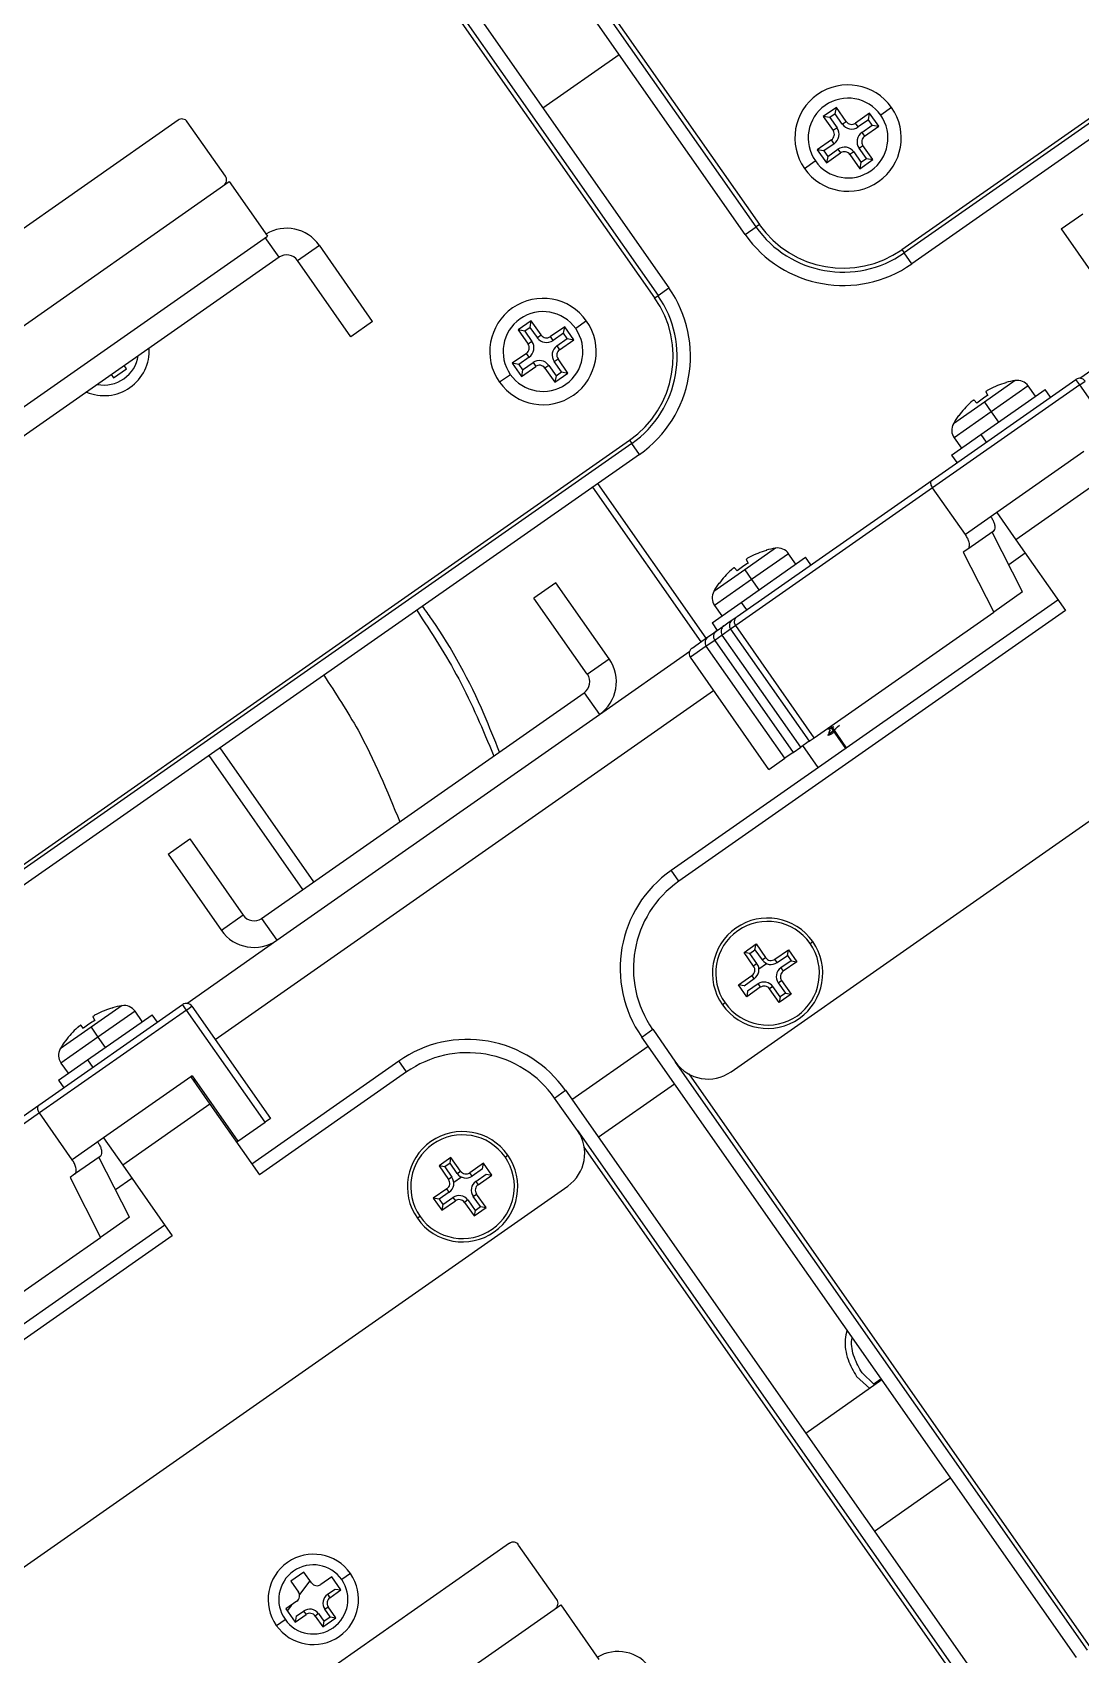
# Model space of a CAD drawing. Header units: millimetres. Extents: x 152904052 to 153933663, y 538271515 to 539240469.
# Drawn here: x 153353227.5 to 153353306.3, y 538947002.5 to 538947124.5 of the extents above; entities that cross this region are included whole.
import ezdxf

# ---------------------------------------------------------------- set-up
doc = ezdxf.new("R2010")
doc.units = ezdxf.units.MM
doc.layers.add('POWR', color=5, linetype='Continuous')

msp = doc.modelspace()

# ---------------------------------------------------------------- linework, layer by layer
at = {"layer": 'POWR', "color": 7}
for p, q in [((153353281.12, 538947109.35), (153353248.43, 538947156.04)), ((153353281.94, 538947109.92), (153353250.97, 538947154.16)), ((153353251.96, 538947153.26), (153353282.19, 538947110.1)), ((153353242.69, 538947152.03), (153353275.39, 538947105.34)), ((153353243.59, 538947149), (153353274.57, 538947104.76)), ((153353274.32, 538947104.59), (153353244.1, 538947147.75)), ((153353292.91, 538947108.21), (153353339.6, 538947140.9)), ((153353339.77, 538947140.65), (153353293.08, 538947107.96)), ((153353340.35, 538947139.83), (153353293.65, 538947107.14)), ((153353271.66, 538947122.87), (153353265.92, 538947118.85)), ((153353287.98, 538947118.91), (153353286.99, 538947118.22)), ((153353287.89, 538947118.42), (153353287.48, 538947118.14)), ((153353287.89, 538947118.42), (153353287.98, 538947118.91)), ((153353288.43, 538947117.65), (153353287.89, 538947118.42)), ((153353288.72, 538947117.85), (153353287.98, 538947118.91)), ((153353290.48, 538947118.47), (153353289.42, 538947117.72)), ((153353290.4, 538947117.98), (153353290.48, 538947118.47)), ((153353291.17, 538947117.49), (153353290.48, 538947118.47)), ((153353292.14, 538947118.9), (153353291.32, 538947118.32)), ((153353238.48, 538947117.95), (153353214.72, 538947101.31)), ((153353242.04, 538947113.73), (153353239.17, 538947117.82)), ((153353287.48, 538947118.14), (153353286.99, 538947118.22)), ((153353286.99, 538947118.22), (153353287.74, 538947117.16)), ((153353287.48, 538947118.14), (153353288.03, 538947117.36)), ((153353288.03, 538947117.36), (153353287.74, 538947117.16)), ((153353288.43, 538947117.65), (153353288.72, 538947117.85)), ((153353289.62, 538947117.44), (153353289.42, 538947117.72)), ((153353290.4, 538947117.98), (153353289.62, 538947117.44)), ((153353289.9, 538947117.03), (153353290.68, 538947117.57)), ((153353290.11, 538947116.74), (153353291.17, 538947117.49)), ((153353290.68, 538947117.57), (153353290.4, 538947117.98)), ((153353290.68, 538947117.57), (153353291.17, 538947117.49)), ((153353287.62, 538947116.46), (153353286.55, 538947115.72)), ((153353287.82, 538947116.17), (153353287.04, 538947115.63)), ((153353287.82, 538947116.17), (153353287.62, 538947116.46)), ((153353289.7, 538947115.84), (153353289.98, 538947116.04)), ((153353289.9, 538947117.03), (153353290.11, 538947116.74)), ((153353290.73, 538947114.98), (153353289.98, 538947116.04)), ((153353285.58, 538947114.31), (153353286.4, 538947114.88)), ((153353286.55, 538947115.72), (153353287.24, 538947114.73)), ((153353287.04, 538947115.63), (153353286.55, 538947115.72)), ((153353287.04, 538947115.63), (153353287.33, 538947115.22)), ((153353287.24, 538947114.73), (153353288.3, 538947115.48)), ((153353287.33, 538947115.22), (153353287.24, 538947114.73)), ((153353287.33, 538947115.22), (153353288.1, 538947115.77)), ((153353288.1, 538947115.77), (153353288.3, 538947115.48)), ((153353289.29, 538947115.56), (153353289, 538947115.36)), ((153353289, 538947115.36), (153353289.75, 538947114.29)), ((153353289.29, 538947115.56), (153353289.83, 538947114.78)), ((153353290.24, 538947115.07), (153353289.7, 538947115.84)), ((153353289.75, 538947114.29), (153353290.73, 538947114.98)), ((153353289.83, 538947114.78), (153353289.75, 538947114.29)), ((153353289.83, 538947114.78), (153353290.24, 538947115.07)), ((153353290.24, 538947115.07), (153353290.73, 538947114.98)), ((153353217.75, 538947096.11), (153353242.33, 538947113.32)), ((153353242.33, 538947113.32), (153353245.2, 538947109.22)), ((153353281.12, 538947109.35), (153353281.94, 538947109.92)), ((153353282.19, 538947110.1), (153353281.94, 538947109.92)), ((153353304.89, 538947109.76), (153353306.52, 538947110.9)), ((153353220.62, 538947092.02), (153353245.2, 538947109.22)), ((153353246.07, 538947107.63), (153353245.03, 538947109.11)), ((153353304.89, 538947109.76), (153353308.9, 538947104.02)), ((153353246.07, 538947107.63), (153353221.82, 538947090.66)), ((153353247.46, 538947107.39), (153353249.1, 538947108.53)), ((153353251.47, 538947101.65), (153353247.46, 538947107.39)), ((153353253.11, 538947102.8), (153353249.1, 538947108.53)), ((153353292.91, 538947108.21), (153353293.08, 538947107.96)), ((153353293.65, 538947107.14), (153353293.08, 538947107.96)), ((153353274.57, 538947104.76), (153353275.39, 538947105.34)), ((153353274.32, 538947104.59), (153353274.57, 538947104.76)), ((153353253.11, 538947102.8), (153353251.47, 538947101.65)), ((153353265.04, 538947102.85), (153353264.06, 538947102.16)), ((153353264.95, 538947102.36), (153353265.04, 538947102.85)), ((153353265.79, 538947101.79), (153353265.04, 538947102.85)), ((153353269.2, 538947102.84), (153353268.38, 538947102.26)), ((153353306.3, 538947098.53), (153353313.08, 538947103.28)), ((153353264.55, 538947102.08), (153353264.06, 538947102.16)), ((153353264.06, 538947102.16), (153353264.8, 538947101.1)), ((153353264.95, 538947102.36), (153353264.55, 538947102.08)), ((153353264.55, 538947102.08), (153353265.09, 538947101.3)), ((153353265.09, 538947101.3), (153353264.8, 538947101.1)), ((153353265.5, 538947101.59), (153353264.95, 538947102.36)), ((153353265.5, 538947101.59), (153353265.79, 538947101.79)), ((153353267.55, 538947102.41), (153353266.48, 538947101.66)), ((153353266.68, 538947101.38), (153353266.48, 538947101.66)), ((153353267.46, 538947101.92), (153353266.68, 538947101.38)), ((153353266.97, 538947100.97), (153353267.75, 538947101.51)), ((153353267.17, 538947100.68), (153353268.23, 538947101.43)), ((153353267.46, 538947101.92), (153353267.55, 538947102.41)), ((153353267.75, 538947101.51), (153353267.46, 538947101.92)), ((153353268.23, 538947101.43), (153353267.55, 538947102.41)), ((153353267.75, 538947101.51), (153353268.23, 538947101.43)), ((153353264.68, 538947100.4), (153353263.61, 538947099.66)), ((153353264.88, 538947100.11), (153353264.1, 538947099.57)), ((153353264.88, 538947100.11), (153353264.68, 538947100.4)), ((153353266.97, 538947100.97), (153353267.17, 538947100.68)), ((153353233.45, 538947098.8), (153353233.62, 538947098.55)), ((153353233.62, 538947098.55), (153353234.61, 538947099.24)), ((153353234.61, 538947099.24), (153353234.43, 538947099.49)), ((153353262.65, 538947098.25), (153353263.47, 538947098.82)), ((153353263.61, 538947099.66), (153353264.3, 538947098.67)), ((153353264.1, 538947099.57), (153353263.61, 538947099.66)), ((153353264.1, 538947099.57), (153353264.39, 538947099.16)), ((153353264.3, 538947098.67), (153353265.37, 538947099.42)), ((153353264.39, 538947099.16), (153353264.3, 538947098.67)), ((153353264.39, 538947099.16), (153353265.17, 538947099.71)), ((153353265.17, 538947099.71), (153353265.37, 538947099.42)), ((153353266.35, 538947099.5), (153353266.06, 538947099.3)), ((153353266.06, 538947099.3), (153353266.81, 538947098.23)), ((153353266.35, 538947099.5), (153353266.9, 538947098.72)), ((153353266.76, 538947099.78), (153353267.05, 538947099.98)), ((153353267.3, 538947099.01), (153353266.76, 538947099.78)), ((153353266.81, 538947098.23), (153353267.79, 538947098.92)), ((153353266.9, 538947098.72), (153353267.3, 538947099.01)), ((153353267.79, 538947098.92), (153353267.05, 538947099.98)), ((153353267.3, 538947099.01), (153353267.79, 538947098.92)), ((153353266.9, 538947098.72), (153353266.81, 538947098.23)), ((153353295.18, 538947090.87), (153353305.99, 538947098.44)), ((153353306.28, 538947098.03), (153353295.22, 538947090.29)), ((153353298.84, 538947094.29), (153353303.69, 538947097.69)), ((153353301.43, 538947098.36), (153353299.11, 538947096.74)), ((153353302.41, 538947097.95), (153353299.63, 538947096)), ((153353300.72, 538947098.21), (153353300.73, 538947098.19)), ((153353302.95, 538947097.17), (153353302.41, 538947097.95)), ((153353304.09, 538947097.11), (153353303.69, 538947097.69)), ((153353306.28, 538947098.03), (153353305.99, 538947098.44)), ((153353306.28, 538947098.03), (153353306.69, 538947098.32)), ((153353312.19, 538947089.6), (153353306.28, 538947098.03)), ((153353299.11, 538947096.74), (153353296.79, 538947095.11)), ((153353298.54, 538947096.65), (153353298.34, 538947096.89)), ((153353299.11, 538947096.74), (153353299.63, 538947096)), ((153353299.23, 538947097.52), (153353299.38, 538947097.24)), ((153353299.63, 538947096), (153353296.84, 538947094.05)), ((153353297.19, 538947095.7), (153353297.17, 538947095.72)), ((153353299.63, 538947096), (153353300.17, 538947095.22)), ((153353296.65, 538947092.75), (153353298.84, 538947094.29)), ((153353296.84, 538947094.05), (153353297.38, 538947093.27)), ((153353298.84, 538947094.29), (153353299.24, 538947093.72)), ((153353225.74, 538947061.17), (153353272.43, 538947093.87)), ((153353272.6, 538947093.62), (153353225.91, 538947060.93)), ((153353273.18, 538947092.8), (153353226.48, 538947060.11)), ((153353272.43, 538947093.87), (153353272.6, 538947093.62)), ((153353273.18, 538947092.8), (153353272.6, 538947093.62)), ((153353296.65, 538947092.75), (153353297.05, 538947092.18)), ((153353306.6, 538947093.01), (153353300.05, 538947088.42)), ((153353269.64, 538947090.33), (153353277.79, 538947078.7)), ((153353278.2, 538947078.98), (153353270.05, 538947090.61)), ((153353295.22, 538947090.29), (153353280.41, 538947079.92)), ((153353280.53, 538947080.61), (153353295.18, 538947090.87)), ((153353297.69, 538947086.77), (153353295.22, 538947090.29)), ((153353308.03, 538947090.96), (153353301.48, 538947086.37)), ((153353300.05, 538947088.42), (153353297.69, 538947086.77)), ((153353300.05, 538947088.42), (153353301.48, 538947086.37)), ((153353299.78, 538947087.01), (153353297.87, 538947085.67)), ((153353301.99, 538947082.46), (153353299.7, 538947086.96)), ((153353283.41, 538947085.74), (153353281.09, 538947084.12)), ((153353282.7, 538947085.59), (153353282.71, 538947085.57)), ((153353297.87, 538947085.67), (153353297.53, 538947085.44)), ((153353297.53, 538947085.44), (153353299.82, 538947080.94)), ((153353300.94, 538947084.53), (153353302.17, 538947085.39)), ((153353301.48, 538947086.37), (153353305.21, 538947081.05)), ((153353280.06, 538947046.35), (153353334.95, 538947084.78)), ((153353280.52, 538947084.03), (153353280.31, 538947084.27)), ((153353280.82, 538947081.67), (153353285.67, 538947085.07)), ((153353281.2, 538947084.9), (153353281.36, 538947084.62)), ((153353284.39, 538947085.33), (153353281.6, 538947083.38)), ((153353284.93, 538947084.55), (153353284.39, 538947085.33)), ((153353286.07, 538947084.5), (153353285.67, 538947085.07)), ((153353266.88, 538947083.14), (153353265.24, 538947081.99)), ((153353270.89, 538947077.41), (153353266.88, 538947083.14)), ((153353281.09, 538947084.12), (153353278.76, 538947082.49)), ((153353281.6, 538947083.38), (153353278.82, 538947081.43)), ((153353279.17, 538947083.09), (153353279.15, 538947083.1)), ((153353281.09, 538947084.12), (153353281.6, 538947083.38)), ((153353281.6, 538947083.38), (153353282.15, 538947082.6)), ((153353269.25, 538947076.26), (153353265.24, 538947081.99)), ((153353275.56, 538947061.51), (153353304.64, 538947081.87)), ((153353301.99, 538947082.46), (153353299.82, 538947080.94)), ((153353305.21, 538947081.05), (153353276.13, 538947060.69)), ((153353278.63, 538947080.14), (153353280.82, 538947081.67)), ((153353278.82, 538947081.43), (153353279.36, 538947080.65)), ((153353280.15, 538947080.35), (153353280.53, 538947080.61)), ((153353280.82, 538947081.67), (153353281.22, 538947081.1)), ((153353286.32, 538947071.49), (153353299.82, 538947080.94)), ((153353278.32, 538947079.07), (153353278.73, 538947079.36)), ((153353278.63, 538947080.14), (153353279.03, 538947079.56)), ((153353278.73, 538947079.36), (153353278.76, 538947079.38)), ((153353278.73, 538947079.36), (153353278.78, 538947079.29)), ((153353278.76, 538947079.38), (153353278.95, 538947079.51)), ((153353278.95, 538947079.51), (153353279.52, 538947079.91)), ((153353280.03, 538947079.65), (153353279.4, 538947079.21)), ((153353279.52, 538947079.91), (153353279.93, 538947080.2)), ((153353279.93, 538947080.2), (153353279.96, 538947080.22)), ((153353279.93, 538947080.2), (153353279.98, 538947080.13)), ((153353279.96, 538947080.22), (153353280.15, 538947080.35)), ((153353280.41, 538947079.92), (153353280.03, 538947079.65)), ((153353280.03, 538947079.65), (153353285.93, 538947071.22)), ((153353280.03, 538947079.65), (153353285.94, 538947071.22)), ((153353280.03, 538947079.65), (153353280.03, 538947079.65)), ((153353286.32, 538947071.49), (153353280.41, 538947079.92)), ((153353278.2, 538947078.37), (153353277, 538947077.54)), ((153353277.13, 538947078.23), (153353278.32, 538947079.07)), ((153353278.83, 538947078.81), (153353278.2, 538947078.37)), ((153353284.11, 538947069.94), (153353278.2, 538947078.37)), ((153353279.4, 538947079.21), (153353278.83, 538947078.81)), ((153353278.83, 538947078.81), (153353284.73, 538947070.37)), ((153353278.83, 538947078.81), (153353284.74, 538947070.38)), ((153353278.83, 538947078.81), (153353278.83, 538947078.81)), ((153353285.31, 538947070.78), (153353279.4, 538947079.21)), ((153353269.25, 538947076.26), (153353270.89, 538947077.41)), ((153353270.16, 538947073.23), (153353276.96, 538947077.99)), ((153353282.91, 538947069.1), (153353277, 538947077.54)), ((153353241.27, 538947048.79), (153353278.75, 538947075.04)), ((153353244.76, 538947057.89), (153353269.01, 538947074.87)), ((153353269.01, 538947074.87), (153353270.16, 538947073.23)), ((153353245.91, 538947056.25), (153353270.16, 538947073.23)), ((153353287.27, 538947072.15), (153353287.46, 538947072.15)), ((153353287.52, 538947072.32), (153353288.66, 538947070.68)), ((153353287.56, 538947071.74), (153353287.78, 538947071.94)), ((153353287.58, 538947072.37), (153353288.73, 538947070.73)), ((153353248.69, 538947060.64), (153353241.64, 538947070.72)), ((153353284.74, 538947070.38), (153353285.31, 538947070.78)), ((153353285.93, 538947071.22), (153353285.31, 538947070.78)), ((153353286.61, 538947069.25), (153353285.47, 538947070.89)), ((153353285.94, 538947071.22), (153353285.93, 538947071.22)), ((153353285.94, 538947071.22), (153353286.32, 538947071.49)), ((153353287.73, 538947071.86), (153353287.56, 538947071.74)), ((153353247.87, 538947060.07), (153353240.82, 538947070.14)), ((153353282.91, 538947069.1), (153353284.11, 538947069.94)), ((153353284.73, 538947070.37), (153353284.11, 538947069.94)), ((153353284.74, 538947070.38), (153353284.73, 538947070.37)), ((153353237.72, 538947062.72), (153353239.35, 538947063.87)), ((153353239.35, 538947063.87), (153353243.37, 538947058.13)), ((153353237.72, 538947062.72), (153353241.73, 538947056.99)), ((153353276.13, 538947060.69), (153353275.56, 538947061.51)), ((153353243.37, 538947058.13), (153353241.73, 538947056.99)), ((153353244.76, 538947057.89), (153353245.91, 538947056.25)), ((153353239.13, 538947051.5), (153353245.91, 538947056.25)), ((153353286, 538947056), (153353286.21, 538947056.15)), ((153353281.04, 538947055.33), (153353281.94, 538947055.97)), ((153353281.47, 538947055.26), (153353281.04, 538947055.33)), ((153353281.75, 538947054.31), (153353281.04, 538947055.33)), ((153353281.47, 538947055.26), (153353281.86, 538947055.54)), ((153353282.01, 538947054.49), (153353281.47, 538947055.26)), ((153353281.86, 538947055.54), (153353281.94, 538947055.97)), ((153353281.86, 538947055.54), (153353282.4, 538947054.77)), ((153353281.94, 538947055.97), (153353282.66, 538947054.94)), ((153353282.4, 538947054.77), (153353282.66, 538947054.94)), ((153353283.35, 538947054.82), (153353284.38, 538947055.54)), ((153353283.53, 538947054.57), (153353284.3, 538947055.11)), ((153353284.3, 538947055.11), (153353284.38, 538947055.54)), ((153353284.3, 538947055.11), (153353284.58, 538947054.71)), ((153353284.38, 538947055.54), (153353285.01, 538947054.63)), ((153353282.01, 538947054.49), (153353281.75, 538947054.31)), ((153353282.15, 538947054.1), (153353282.72, 538947054.5)), ((153353283.53, 538947054.57), (153353283.35, 538947054.82)), ((153353284.58, 538947054.71), (153353283.81, 538947054.17)), ((153353283.81, 538947054.17), (153353283.98, 538947053.92)), ((153353285.01, 538947054.63), (153353283.98, 538947053.92)), ((153353284.58, 538947054.71), (153353285.01, 538947054.63)), ((153353280.61, 538947052.9), (153353281.63, 538947053.61)), ((153353281.24, 538947052), (153353280.61, 538947052.9)), ((153353281.04, 538947052.82), (153353280.61, 538947052.9)), ((153353281.04, 538947052.82), (153353281.81, 538947053.36)), ((153353282.26, 538947052.71), (153353281.24, 538947052)), ((153353281.31, 538947052.42), (153353281.24, 538947052)), ((153353282.09, 538947052.96), (153353281.31, 538947052.42)), ((153353281.81, 538947053.36), (153353281.63, 538947053.61)), ((153353282.09, 538947052.96), (153353282.26, 538947052.71)), ((153353283.21, 538947052.77), (153353282.96, 538947052.59)), ((153353283.68, 538947051.57), (153353282.96, 538947052.59)), ((153353283.75, 538947051.99), (153353283.21, 538947052.77)), ((153353283.61, 538947053.04), (153353283.86, 538947053.22)), ((153353283.61, 538947053.04), (153353284.15, 538947052.27)), ((153353283.86, 538947053.22), (153353284.58, 538947052.2)), ((153353228.01, 538947043.84), (153353238.82, 538947051.41)), ((153353234.26, 538947051.33), (153353231.94, 538947049.7)), ((153353239.11, 538947051), (153353238.82, 538947051.41)), ((153353239.11, 538947051), (153353239.52, 538947051.29)), ((153353239.52, 538947051.29), (153353245.43, 538947042.85)), ((153353279.61, 538947051.53), (153353279.41, 538947051.39)), ((153353284.58, 538947052.2), (153353283.68, 538947051.57)), ((153353283.75, 538947051.99), (153353283.68, 538947051.57)), ((153353284.15, 538947052.27), (153353283.75, 538947051.99)), ((153353284.15, 538947052.27), (153353284.58, 538947052.2)), ((153353239.11, 538947051), (153353228.05, 538947043.26)), ((153353231.67, 538947047.26), (153353236.52, 538947050.65)), ((153353232.06, 538947050.48), (153353232.21, 538947050.21)), ((153353235.24, 538947050.92), (153353232.45, 538947048.97)), ((153353233.55, 538947051.17), (153353233.56, 538947051.16)), ((153353235.78, 538947050.14), (153353235.24, 538947050.92)), ((153353236.92, 538947050.08), (153353236.52, 538947050.65)), ((153353245.02, 538947042.56), (153353239.11, 538947051)), ((153353231.94, 538947049.7), (153353229.62, 538947048.08)), ((153353232.45, 538947048.97), (153353229.67, 538947047.01)), ((153353231.37, 538947049.62), (153353231.17, 538947049.86)), ((153353231.94, 538947049.7), (153353232.45, 538947048.97)), ((153353232.45, 538947048.97), (153353233, 538947048.19)), ((153353273.35, 538947048.97), (153353274.17, 538947049.55)), ((153353306.04, 538947002.28), (153353273.35, 538947048.97)), ((153353274.17, 538947049.55), (153353275.89, 538947047.09)), ((153353230.02, 538947048.67), (153353230, 538947048.69)), ((153353268.1, 538947044.26), (153353273.83, 538947048.28)), ((153353229.48, 538947045.72), (153353231.67, 538947047.26)), ((153353229.67, 538947047.01), (153353230.21, 538947046.24)), ((153353231.67, 538947047.26), (153353232.07, 538947046.68)), ((153353244.02, 538947039.42), (153353255.08, 538947047.17)), ((153353255.65, 538947046.35), (153353244.59, 538947038.6)), ((153353255.65, 538947046.35), (153353255.08, 538947047.17)), ((153353306.86, 538947002.85), (153353275.89, 538947047.09)), ((153353229.48, 538947045.72), (153353229.88, 538947045.15)), ((153353239.43, 538947045.98), (153353232.88, 538947041.39)), ((153353239.53, 538947046.05), (153353239.43, 538947045.98)), ((153353239.43, 538947045.98), (153353240.86, 538947043.93)), ((153353239.53, 538947046.05), (153353242.97, 538947041.13)), ((153353239.7, 538947045.8), (153353239.6, 538947045.73)), ((153353239.76, 538947045.72), (153353239.7, 538947045.59)), ((153353270.08, 538947041.43), (153353275.81, 538947045.45)), ((153353276.88, 538947046.19), (153353307.1, 538947003.03)), ((153353240.86, 538947043.93), (153353234.31, 538947039.34)), ((153353240.86, 538947043.93), (153353244.59, 538947038.6)), ((153353266.79, 538947044.38), (153353267.61, 538947044.96)), ((153353268.51, 538947041.93), (153353266.79, 538947044.38)), ((153353267.61, 538947044.96), (153353300.31, 538946998.27)), ((153353228.05, 538947043.26), (153353213.24, 538947032.89)), ((153353213.36, 538947033.58), (153353228.01, 538947043.84)), ((153353230.52, 538947039.74), (153353228.05, 538947043.26)), ((153353245.43, 538947042.85), (153353245.02, 538947042.56)), ((153353242.97, 538947041.13), (153353245.02, 538947042.56)), ((153353268.51, 538947041.93), (153353299.49, 538946997.69)), ((153353232.88, 538947041.39), (153353230.52, 538947039.74)), ((153353232.88, 538947041.39), (153353234.31, 538947039.34)), ((153353242.97, 538947041.13), (153353242.87, 538947041.06)), ((153353299.24, 538946997.52), (153353269.02, 538947040.68)), ((153353232.61, 538947039.98), (153353230.7, 538947038.64)), ((153353234.82, 538947035.42), (153353232.53, 538947039.92)), ((153353234.31, 538947039.34), (153353238.04, 538947034.02)), ((153353259, 538947039.91), (153353258.1, 538947039.27)), ((153353258.1, 538947039.27), (153353258.82, 538947038.25)), ((153353258.53, 538947039.2), (153353258.1, 538947039.27)), ((153353258.93, 538947039.48), (153353258.53, 538947039.2)), ((153353258.53, 538947039.2), (153353259.07, 538947038.43)), ((153353258.93, 538947039.48), (153353259, 538947039.91)), ((153353259.47, 538947038.71), (153353258.93, 538947039.48)), ((153353259.72, 538947038.88), (153353259, 538947039.91)), ((153353261.44, 538947039.48), (153353260.42, 538947038.76)), ((153353261.36, 538947039.05), (153353260.59, 538947038.51)), ((153353261.36, 538947039.05), (153353261.44, 538947039.48)), ((153353262.07, 538947038.57), (153353261.44, 538947039.48)), ((153353263.07, 538947039.94), (153353263.27, 538947040.09)), ((153353230.7, 538947038.64), (153353230.36, 538947038.4)), ((153353230.36, 538947038.4), (153353232.65, 538947033.9)), ((153353233.77, 538947037.49), (153353235, 538947038.36)), ((153353259.07, 538947038.43), (153353258.82, 538947038.25)), ((153353259.21, 538947038.04), (153353259.78, 538947038.44)), ((153353259.47, 538947038.71), (153353259.72, 538947038.88)), ((153353260.59, 538947038.51), (153353260.42, 538947038.76)), ((153353260.87, 538947038.11), (153353261.64, 538947038.65)), ((153353260.87, 538947038.11), (153353261.05, 538947037.86)), ((153353261.05, 538947037.86), (153353262.07, 538947038.57)), ((153353261.64, 538947038.65), (153353262.07, 538947038.57)), ((153353212.89, 538946999.32), (153353267.78, 538947037.75)), ((153353258.7, 538947037.55), (153353257.67, 538947036.84)), ((153353257.67, 538947036.84), (153353258.3, 538947035.94)), ((153353258.1, 538947036.76), (153353257.67, 538947036.84)), ((153353258.87, 538947037.3), (153353258.1, 538947036.76)), ((153353258.1, 538947036.76), (153353258.38, 538947036.36)), ((153353258.3, 538947035.94), (153353259.33, 538947036.65)), ((153353258.38, 538947036.36), (153353259.15, 538947036.9)), ((153353258.87, 538947037.3), (153353258.7, 538947037.55)), ((153353259.15, 538947036.9), (153353259.33, 538947036.65)), ((153353260.27, 538947036.71), (153353260.02, 538947036.53)), ((153353260.27, 538947036.71), (153353260.82, 538947035.93)), ((153353260.67, 538947036.98), (153353260.92, 538947037.16)), ((153353261.21, 538947036.21), (153353260.67, 538947036.98)), ((153353261.64, 538947036.14), (153353260.92, 538947037.16)), ((153353234.82, 538947035.42), (153353232.65, 538947033.9)), ((153353256.68, 538947035.47), (153353256.47, 538947035.33)), ((153353258.38, 538947036.36), (153353258.3, 538947035.94)), ((153353260.02, 538947036.53), (153353260.74, 538947035.51)), ((153353260.74, 538947035.51), (153353261.64, 538947036.14)), ((153353260.82, 538947035.93), (153353260.74, 538947035.51)), ((153353260.82, 538947035.93), (153353261.21, 538947036.21)), ((153353261.21, 538947036.21), (153353261.64, 538947036.14)), ((153353208.39, 538947014.47), (153353237.47, 538947034.84)), ((153353238.04, 538947034.02), (153353208.96, 538947013.65)), ((153353219.15, 538947024.45), (153353232.65, 538947033.9)), ((153353291.41, 538947023.17), (153353285.68, 538947019.15)), ((153353289.5, 538947023.42), (153353290.5, 538947022.53)), ((153353290.79, 538947022.85), (153353289.91, 538947023.71)), ((153353296.58, 538947015.8), (153353290.84, 538947011.78)), ((153353263.4, 538947010.88), (153353239.64, 538946994.24)), ((153353266.96, 538947006.66), (153353264.09, 538947010.75)), ((153353247.94, 538947008.72), (153353246.96, 538947008.03)), ((153353248.51, 538947007.9), (153353247.94, 538947008.72)), ((153353251.44, 538947008.61), (153353250.78, 538947008.15)), ((153353246.96, 538947008.03), (153353247.53, 538947007.21)), ((153353248.39, 538947008.07), (153353247.61, 538947007.04)), ((153353250.03, 538947008.35), (153353249.21, 538947007.78)), ((153353249.72, 538947007.05), (153353250.29, 538947007.44)), ((153353249.9, 538947006.79), (153353250.72, 538947007.37)), ((153353250.72, 538947007.37), (153353250.03, 538947008.35)), ((153353250.29, 538947007.44), (153353250.72, 538947007.37)), ((153353242.67, 538946989.04), (153353267.25, 538947006.25)), ((153353247.41, 538947006.52), (153353246.59, 538947005.94)), ((153353247, 538947006.23), (153353246.68, 538947005.81)), ((153353249.52, 538947005.92), (153353249.77, 538947006.1)), ((153353249.72, 538947007.05), (153353249.9, 538947006.79)), ((153353250.35, 538947005.28), (153353249.77, 538947006.1)), ((153353267.25, 538947006.25), (153353270.12, 538947002.15)), ((153353245.87, 538947004.7), (153353246.52, 538947005.16)), ((153353246.59, 538947005.94), (153353247.28, 538947004.96)), ((153353247.28, 538947004.96), (153353248.1, 538947005.53)), ((153353247.35, 538947005.39), (153353247.28, 538947004.96)), ((153353247.35, 538947005.39), (153353247.92, 538947005.78)), ((153353247.92, 538947005.78), (153353248.1, 538947005.53)), ((153353249.04, 538947005.59), (153353248.79, 538947005.41)), ((153353248.79, 538947005.41), (153353249.37, 538947004.59)), ((153353249.04, 538947005.59), (153353249.44, 538947005.02)), ((153353249.37, 538947004.59), (153353250.35, 538947005.28)), ((153353249.44, 538947005.02), (153353249.37, 538947004.59)), ((153353249.44, 538947005.02), (153353249.92, 538947005.35)), ((153353249.92, 538947005.35), (153353249.52, 538947005.92)), ((153353249.92, 538947005.35), (153353250.35, 538947005.28))]:
    msp.add_line(p, q, dxfattribs=at)
for centre, radius, start, end in [((153353288.86, 538947116.6), 4, 35, 215), ((153353288.86, 538947116.6), 3, 35, 215), ((153353288.86, 538947116.6), 4, 215, 35), ((153353288.86, 538947116.6), 3, 215, 35), ((153353238.76, 538947117.54), 0.5, 35, 125), ((153353287.33, 538947116.87), 0.5, 305, 35), ((153353287.33, 538947116.87), 0.851, 305, 35), ((153353289.13, 538947118.13), 0.851, 215, 305), ((153353289.13, 538947118.13), 0.5, 215, 305), ((153353288.59, 538947115.07), 0.851, 35, 125), ((153353290.39, 538947116.33), 0.851, 125, 215), ((153353290.39, 538947116.33), 0.5, 125, 215), ((153353288.59, 538947115.07), 0.5, 35, 125), ((153353241.63, 538947113.44), 0.5, 305, 35), ((153353246.64, 538947106.81), 3, 35, 121.1774), ((153353288.49, 538947114.51), 8, 215, 305), ((153353288.49, 538947114.51), 7.7, 215, 305), ((153353288.49, 538947114.51), 9, 215, 305), ((153353246.64, 538947106.81), 1, 35, 125), ((153353268.01, 538947100.17), 9, 305, 35), ((153353265.92, 538947100.54), 4, 35, 215), ((153353268.01, 538947100.17), 7.7, 305, 35), ((153353268.01, 538947100.17), 8, 305, 35), ((153353265.92, 538947100.54), 4, 215, 35), ((153353265.92, 538947100.54), 3, 35, 215), ((153353265.92, 538947100.54), 3, 215, 35), ((153353264.39, 538947100.81), 0.851, 305, 35), ((153353266.19, 538947102.07), 0.851, 215, 305), ((153353266.19, 538947102.07), 0.5, 215, 305), ((153353232.91, 538947100.62), 3.4, 246.9657, 3.0343), ((153353232.91, 538947100.62), 2.6, 258.8131, 351.1869), ((153353264.39, 538947100.81), 0.5, 305, 35), ((153353267.46, 538947100.27), 0.851, 125, 215), ((153353267.46, 538947100.27), 0.5, 125, 215), ((153353265.65, 538947099.01), 0.851, 35, 125), ((153353265.65, 538947099.01), 0.5, 35, 125), ((153353302.49, 538947091.91), 6.52, 105.6083, 117.5152), ((153353302.46, 538947091.94), 6.5, 99.1279, 105.5214), ((153353301.59, 538947097.37), 1, 35, 99.1279), ((153353306.28, 538947098.03), 0.5, 35, 125), ((153353302.49, 538947091.91), 6.52, 132.4848, 144.3917), ((153353302.57, 538947091.79), 6.32, 120.3185, 129.6814), ((153353302.46, 538947091.94), 6.5, 144.4786, 150.8721), ((153353297.66, 538947094.62), 1, 150.8721, 215), ((153353284.47, 538947079.29), 6.52, 105.6083, 117.5152), ((153353284.44, 538947079.33), 6.5, 99.1279, 105.5214), ((153353283.57, 538947084.76), 1, 35, 99.1279), ((153353284.55, 538947079.17), 6.32, 120.3185, 129.6814), ((153353284.44, 538947079.33), 6.5, 144.4786, 150.8721), ((153353284.47, 538947079.29), 6.52, 132.4848, 144.3917), ((153353279.64, 538947082), 1, 150.8721, 215), ((153353279.24, 538947079.1), 0.5, 125, 215), ((153353279.24, 538947079.1), 0.499, 125.07, 215.0698), ((153353278.72, 538947079.28), 0.103, 37.4159, 66.5165), ((153353279.81, 538947079.5), 0.499, 125.07, 215.0698), ((153353280.44, 538947079.94), 0.5, 125, 215), ((153353280.44, 538947079.94), 0.499, 125.07, 215.0698), ((153353279.92, 538947080.12), 0.103, 37.4159, 66.5165), ((153353278.61, 538947078.66), 0.499, 125.07, 215.0698), ((153353268.44, 538947075.69), 3, 305, 35), ((153353268.44, 538947075.69), 1, 305, 35), ((153353280.72, 538947054.13), 9, 125, 215), ((153353280.72, 538947054.13), 8, 125, 215), ((153353244.19, 538947058.71), 1, 215, 305), ((153353282.81, 538947053.77), 4.15, 35, 215), ((153353282.81, 538947053.77), 3.9, 35, 215), ((153353244.19, 538947058.71), 3, 215, 305), ((153353282.81, 538947053.77), 4.15, 215, 35), ((153353282.81, 538947053.77), 3.9, 215, 35), ((153353283.07, 538947055.23), 0.5, 215, 305), ((153353281.35, 538947054.02), 0.5, 305, 35), ((153353281.35, 538947054.02), 0.807, 305, 35), ((153353283.07, 538947055.23), 0.807, 215, 305), ((153353284.27, 538947053.51), 0.807, 125, 215), ((153353284.27, 538947053.51), 0.5, 125, 215), ((153353282.55, 538947052.3), 0.807, 35, 125), ((153353282.55, 538947052.3), 0.5, 35, 125), ((153353235.29, 538947044.91), 6.5, 99.1279, 105.5214), ((153353234.42, 538947050.34), 1, 35, 99.1279), ((153353239.11, 538947051), 0.5, 35, 125), ((153353235.4, 538947044.76), 6.32, 120.3185, 129.6814), ((153353235.32, 538947044.88), 6.52, 105.6083, 117.5152), ((153353235.32, 538947044.88), 6.52, 132.4848, 144.3917), ((153353260.24, 538947039.79), 9, 35, 125), ((153353230.49, 538947047.59), 1, 150.8721, 215), ((153353235.29, 538947044.91), 6.5, 144.4786, 150.8721), ((153353260.24, 538947039.79), 8, 35, 125), ((153353278.34, 538947048.81), 3, 215, 305), ((153353259.87, 538947037.71), 4.15, 35, 215), ((153353259.87, 538947037.71), 3.9, 35, 215), ((153353266.06, 538947040.21), 3, 305, 35), ((153353259.87, 538947037.71), 4.15, 215, 35), ((153353259.87, 538947037.71), 3.9, 215, 35), ((153353258.41, 538947037.96), 0.5, 305, 35), ((153353258.41, 538947037.96), 0.807, 305, 35), ((153353260.13, 538947039.17), 0.807, 215, 305), ((153353260.13, 538947039.17), 0.5, 215, 305), ((153353261.33, 538947037.45), 0.807, 125, 215), ((153353261.33, 538947037.45), 0.5, 125, 215), ((153353259.61, 538947036.24), 0.807, 35, 125), ((153353259.61, 538947036.24), 0.5, 35, 125), ((153353263.68, 538947010.47), 0.5, 35, 125), ((153353248.65, 538947006.66), 3.4, 35, 215), ((153353248.65, 538947006.66), 3.4, 215, 35), ((153353248.65, 538947006.66), 2.6, 35, 215), ((153353248.65, 538947006.66), 2.6, 215, 35), ((153353248.92, 538947008.19), 0.5, 215, 305), ((153353247.12, 538947006.93), 0.5, 305, 35), ((153353250.18, 538947006.38), 0.807, 125, 215), ((153353250.18, 538947006.38), 0.5, 125, 215), ((153353266.55, 538947006.37), 0.5, 305, 35), ((153353248.38, 538947005.12), 0.807, 35, 125), ((153353248.38, 538947005.12), 0.5, 35, 125), ((153353271.56, 538946999.74), 3, 35, 121.1774)]:
    msp.add_arc(centre, radius, start, end, dxfattribs=at)
for points, knots in [([(153353299.48, 538947097.69), (153353299.44, 538947097.67), (153353299.37, 538947097.63), (153353299.29, 538947097.58), (153353299.23, 538947097.54), (153353299.23, 538947097.52), (153353299.23, 538947097.52)], [0, 0, 0, 0, 0.250648, 0.499754, 0.7491, 1, 1, 1, 1]), ([(153353298.34, 538947096.89), (153353298.33, 538947096.89), (153353298.32, 538947096.9), (153353298.26, 538947096.86), (153353298.17, 538947096.8), (153353298.11, 538947096.74), (153353298.08, 538947096.72)], [0, 0, 0, 0, 0.250648, 0.499754, 0.7491, 1, 1, 1, 1]), ([(153353298.08, 538947096.72), (153353298.11, 538947096.74), (153353298.17, 538947096.8), (153353298.26, 538947096.86), (153353298.32, 538947096.9), (153353298.33, 538947096.89), (153353298.34, 538947096.89)], [0, 0, 0, 0, 0.250648, 0.499754, 0.7491, 1, 1, 1, 1]), ([(153353295.22, 538947090.29), (153353295.2, 538947090.33), (153353295.14, 538947090.41), (153353295.1, 538947090.55), (153353295.08, 538947090.68), (153353295.11, 538947090.8), (153353295.16, 538947090.85), (153353295.18, 538947090.87)], [0, 0, 0, 0, 0.163518, 0.344285, 0.539301, 0.775308, 1, 1, 1, 1]), ([(153353299.6, 538947088.11), (153353299.65, 538947088.03), (153353299.75, 538947087.87), (153353299.86, 538947087.61), (153353299.91, 538947087.35), (153353299.89, 538947087.13), (153353299.82, 538947087.05), (153353299.78, 538947087.01)], [0, 0, 0, 0, 0.174736, 0.363548, 0.559692, 0.78787, 1, 1, 1, 1]), ([(153353297.87, 538947085.67), (153353297.91, 538947085.73), (153353298.01, 538947085.84), (153353297.99, 538947086.15), (153353297.87, 538947086.48), (153353297.75, 538947086.68), (153353297.69, 538947086.77)], [0, 0, 0, 0, 0.273241, 0.566326, 0.792171, 1, 1, 1, 1]), ([(153353280.31, 538947084.27), (153353280.31, 538947084.28), (153353280.29, 538947084.28), (153353280.23, 538947084.24), (153353280.15, 538947084.18), (153353280.09, 538947084.13), (153353280.06, 538947084.1)], [0, 0, 0, 0, 0.2506482, 0.4997541, 0.7490998, 1, 1, 1, 1]), ([(153353280.06, 538947084.1), (153353280.09, 538947084.13), (153353280.15, 538947084.18), (153353280.23, 538947084.24), (153353280.29, 538947084.28), (153353280.31, 538947084.28), (153353280.31, 538947084.27)], [0, 0, 0, 0, 0.2506482, 0.4997541, 0.7490998, 1, 1, 1, 1]), ([(153353281.46, 538947085.07), (153353281.42, 538947085.05), (153353281.35, 538947085.02), (153353281.26, 538947084.96), (153353281.21, 538947084.92), (153353281.21, 538947084.9), (153353281.2, 538947084.9)], [0, 0, 0, 0, 0.2506482, 0.4997541, 0.7490998, 1, 1, 1, 1]), ([(153353256.42, 538947081.07), (153353257.53, 538947079.38), (153353259.8, 538947075.91), (153353261.4, 538947072.08), (153353262.22, 538947070.11)], [0, 0, 0, 0, 0.486403, 1, 1, 1, 1]), ([(153353262.64, 538947070.41), (153353262.27, 538947071.36), (153353260.89, 538947074.84), (153353258.92, 538947078.53), (153353257.09, 538947081.06), (153353256.86, 538947081.38)], [0, 0, 0, 0, 0.246054, 0.905425, 1, 1, 1, 1]), ([(153353280.41, 538947079.92), (153353280.39, 538947079.96), (153353280.34, 538947080.05), (153353280.31, 538947080.19), (153353280.33, 538947080.35), (153353280.4, 538947080.51), (153353280.49, 538947080.58), (153353280.53, 538947080.61)], [0, 0, 0, 0, 0.1749276, 0.3638802, 0.560047, 0.7880913, 1, 1, 1, 1]), ([(153353277.13, 538947078.23), (153353277.07, 538947078.18), (153353276.96, 538947078.08), (153353276.9, 538947077.88), (153353276.92, 538947077.68), (153353276.98, 538947077.58), (153353277, 538947077.54)], [0, 0, 0, 0, 0.270336, 0.562527, 0.789797, 1, 1, 1, 1]), ([(153353249.44, 538947076.18), (153353250.33, 538947074.82), (153353252.61, 538947071.35), (153353254.19, 538947067.5), (153353255.15, 538947065.16)], [0, 0, 0, 0, 0.3914659, 1, 1, 1, 1]), ([(153353287.56, 538947071.74), (153353287.48, 538947071.7), (153353287.32, 538947071.63), (153353287.39, 538947071.72), (153353287.66, 538947071.97), (153353288.03, 538947072.26), (153353288.22, 538947072.42)], [0, 0, 0, 0, 0.2408483, 0.4765718, 0.7214915, 1, 1, 1, 1]), ([(153353287.51, 538947072.08), (153353287.48, 538947072.02), (153353287.44, 538947071.88), (153353287.39, 538947071.74), (153353287.36, 538947071.68)], [0, 0, 0, 0, 0.499894, 1, 1, 1, 1]), ([(153353287.78, 538947072.3), (153353287.69, 538947072.25), (153353287.52, 538947072.16), (153353287.44, 538947072.13), (153353287.46, 538947072.17), (153353287.47, 538947072.18)], [0, 0, 0, 0, 0.402272, 0.802406, 1, 1, 1, 1]), ([(153353232.31, 538947050.66), (153353232.27, 538947050.64), (153353232.2, 538947050.6), (153353232.12, 538947050.55), (153353232.06, 538947050.5), (153353232.06, 538947050.49), (153353232.06, 538947050.48)], [0, 0, 0, 0, 0.250648, 0.499754, 0.7491, 1, 1, 1, 1]), ([(153353231.17, 538947049.86), (153353231.16, 538947049.86), (153353231.14, 538947049.86), (153353231.08, 538947049.83), (153353231, 538947049.76), (153353230.94, 538947049.71), (153353230.91, 538947049.68)], [0, 0, 0, 0, 0.250648, 0.499754, 0.7491, 1, 1, 1, 1]), ([(153353230.91, 538947049.68), (153353230.94, 538947049.71), (153353231, 538947049.76), (153353231.08, 538947049.83), (153353231.14, 538947049.86), (153353231.16, 538947049.86), (153353231.17, 538947049.86)], [0, 0, 0, 0, 0.250648, 0.499754, 0.7491, 1, 1, 1, 1]), ([(153353228.05, 538947043.26), (153353228.03, 538947043.3), (153353227.97, 538947043.38), (153353227.93, 538947043.52), (153353227.91, 538947043.65), (153353227.94, 538947043.77), (153353227.99, 538947043.82), (153353228.01, 538947043.84)], [0, 0, 0, 0, 0.163518, 0.344285, 0.539301, 0.775308, 1, 1, 1, 1]), ([(153353232.43, 538947041.07), (153353232.48, 538947041), (153353232.58, 538947040.84), (153353232.69, 538947040.58), (153353232.74, 538947040.32), (153353232.72, 538947040.1), (153353232.65, 538947040.02), (153353232.61, 538947039.98)], [0, 0, 0, 0, 0.174736, 0.363548, 0.559692, 0.78787, 1, 1, 1, 1]), ([(153353230.7, 538947038.64), (153353230.74, 538947038.69), (153353230.84, 538947038.81), (153353230.82, 538947039.12), (153353230.7, 538947039.45), (153353230.58, 538947039.64), (153353230.52, 538947039.74)], [0, 0, 0, 0, 0.273241, 0.566326, 0.792171, 1, 1, 1, 1]), ([(153353288.78, 538947026.93), (153353288.73, 538947026.69), (153353288.56, 538947025.96), (153353288.78, 538947024.7), (153353289.26, 538947023.84), (153353289.5, 538947023.42)], [0, 0, 0, 0, 0.198437, 0.60934, 1, 1, 1, 1]), ([(153353289.91, 538947023.71), (153353289.7, 538947024.08), (153353289.27, 538947024.85), (153353289.07, 538947025.81), (153353289.17, 538947026.31), (153353289.18, 538947026.36)], [0, 0, 0, 0, 0.459005, 0.941794, 1, 1, 1, 1]), ([(153353291.36, 538947023.25), (153353291.32, 538947023.23), (153353291.2, 538947023.14), (153353290.96, 538947022.98), (153353290.79, 538947022.85)], [0, 0, 0, 0, 0.259781, 1, 1, 1, 1])]:
    msp.add_open_spline(points, degree=3, knots=knots, dxfattribs=at)

doc.saveas('drawing.dxf')
